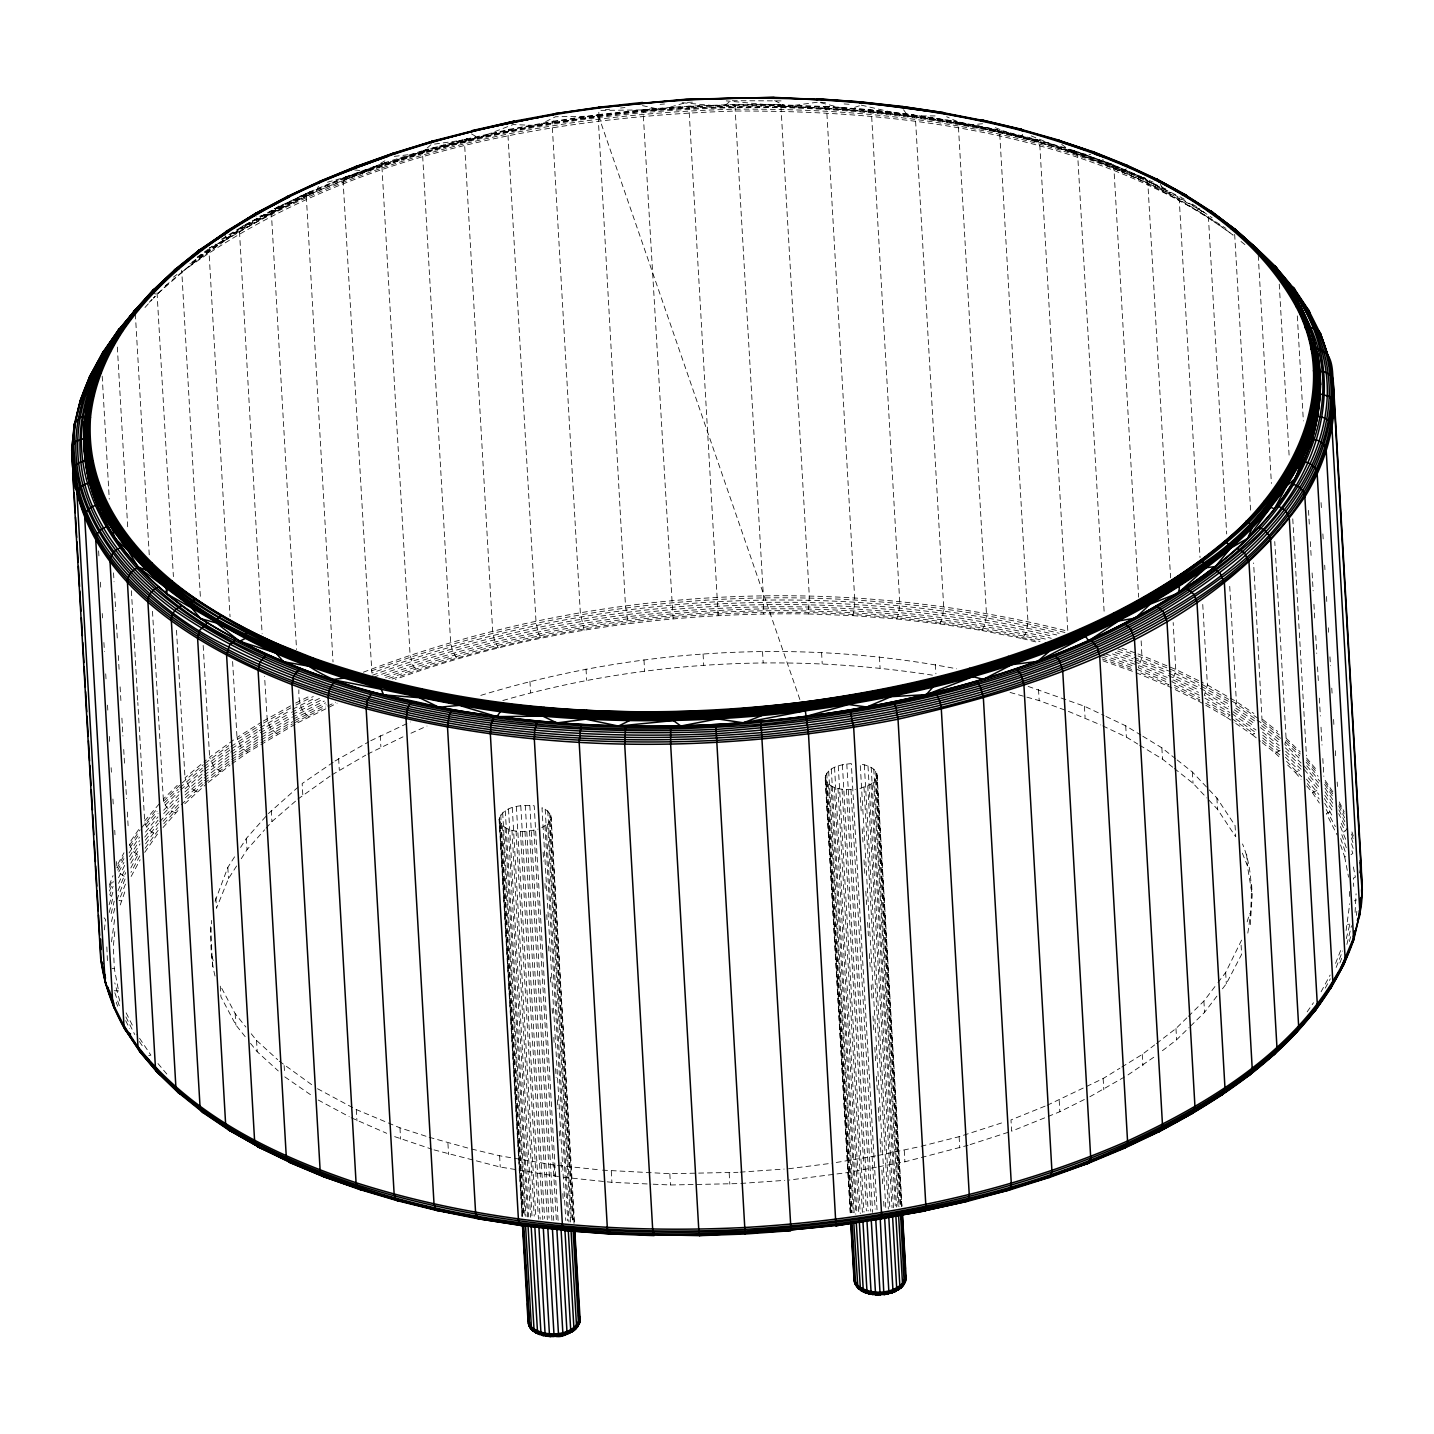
<?xml version="1.0" encoding="UTF-8"?>
<svg xmlns="http://www.w3.org/2000/svg" width="1434" height="1434" viewBox="0 0 1434 1434"><rect width="100%" height="100%" fill="white"/><g stroke="black" fill="none" stroke-linecap="round" stroke-linejoin="round"><path stroke-width="0.75" stroke-dasharray="5 3.75" d="M718.183 615.544L688.858 106.17L734.495 104.539L779.971 104.574L781.01 107.604L809.314 596.15L808.346 613.949C668.405 612.031 527.103 631.247 395.318 679.393M779.971 104.574L779.074 106.313C936.635 111.727 1104.055 137.969 1233.097 235.104C1070.176 116.279 856.6 98.623 661.253 109.719C514.77 121.603 367.911 156.933 239.406 230.014L262.135 633.774M1202.75 604.467L1207.392 684.95L1204.381 695.257L1229.314 709.615M200.33 596.293L181.706 270.255M1280.598 738.295L1262.207 723.525L1253.621 562.953M673.102 618.807L643.077 111.26L643.292 109.486L688.858 106.17L689.001 107.926L734.979 106.277L763.372 596.114L763.354 613.931M1299.025 758.012L1284.882 744.371L1286.083 738.259L1274.754 541.55M1247.813 933.14C1252.42 904.065 1254.123 871.908 1242.525 843.945M1250.305 924.625L1252.205 894.852L1251.541 883.559M104.413 929.895L105.489 919.427L104.09 917.814M111.493 941.887L114.917 917.097M114.81 931.706L113.34 946.117L114.326 968.631L118.197 988.904M1346.096 930.523L1349.717 903.761M1355.076 912.436L1356.08 893.758M1356.439 915.448L1356.869 911.289M799.867 699.559L598.05 114.433L625.493 606.116L628.307 623.7M734.979 106.277L734.495 104.539L734.083 106.295C836.506 104.754 939.485 114.72 1038.592 141.231L1039.865 146.107L1067.828 631.175C836.452 572.614 585.914 586.793 363.035 672.331M350.039 177.583C345.809 174.106 342.224 179.859 343.264 183.839L371.908 673.066C589.966 592.134 833.333 577.741 1059.242 633.308M1254.517 720.854L1235.301 707.84L1236.377 701.62L1229.673 585.377M215.028 976.052C210.547 958.145 210.063 938.714 211.658 920.431M215.064 901.269L227.827 867.391L234.8 856.492M521.994 1216.552L499.086 819.406C503.28 805.639 522.101 804.707 534.201 805.783L558.113 1220.764M574.012 1223.435L551.158 817.326L547.752 810.963L541.998 807.736L565.785 1220.477M850.183 1212.752L825.106 777.694C827.615 766.616 841.74 764.447 851.312 763.623L877.034 1209.848M901.448 1206.245L876.748 777.891C878.899 768.767 867.194 765.003 860.203 764.053L885.8 1208.037M554.815 122.571L552.968 121.227L552.359 127.662L580.322 612.748L584.086 630.207M109.109 904.8L112.82 892.271M109.235 912.49L112.838 897.881L109.809 894.762L113.089 886.427M111.135 913.637L114.236 901.161M114.774 908.278L111.171 922.779L113.394 923.299M120.241 904.944L125.278 890.604M1346.275 938.643L1349.86 924.177L1352.011 923.675M1346.884 944.397L1351.509 925.737M1349.376 941.564L1351.437 933.247M1217.986 982.577L1225.658 972.485L1242.22 938.858M1247.168 921.847L1249.641 913.35M808.346 613.949L852.925 615.652L854.897 602.119L826.862 112.802L825.446 106.474L823.654 107.998M109.271 885.226L113.035 875.654M109.576 887.198L112.587 879.544M109.504 891.034L113.268 881.462M118.538 877.716L125.296 864.11M118.556 883.362L125.905 867.534M118 890.801L125.726 872.571M116.817 899.978L125.744 877.303L120.187 873.557L117.785 869.99L123.933 858.625M125.475 884.133L119.022 900.57L121.263 900.839M1335.574 963.361L1341.202 949.039M1336.147 967.448L1342.618 951.011M1339.876 962.967L1342.314 956.783M236.61 865.957L228.472 878.666L216.462 908.278L215.817 897.003M1022.496 134.33L1021.098 137.664L994.802 127.465M318.42 186.33L316.143 191.654L269.269 214.455L226.841 239.317L209.472 247.849M210.081 247.275L209.041 252.438L230.049 616.799M468.954 140.227L467.305 138.919L424.984 149.996L422.618 155.105L450.617 642.056L452.391 650.606L457.052 658.923M852.925 615.652L896.859 618.968L898.939 612.21L899.692 601.276L871.549 114.344L869.416 109.647L825.016 106.277M1222.467 988.815L1226.321 983.76L1241.629 954.399L1240.984 943.106M1199.147 695.149L1171.865 681.759L1175.862 671.524L1173.173 622.535M541.729 827.669L547.591 823.976L550.728 819.603M859.88 788.521L870.976 784.219L876.748 777.891M123.27 856.672L117.104 868.054L116.799 866.064L123.987 852.8M118.825 871.836L123.951 862.39M129.06 852.943L139.457 837.151M129.383 856.582L139.582 840.647M129.974 860.006L139.994 843.945M130.817 863.196L139.439 848.713M130.817 867.964L137.897 854.879L140.012 855.614L130.942 872.392M131.121 876.461L140.173 859.755M1321.09 991.772L1330.143 975.066M1325.249 988.134L1330.304 978.813M896.859 618.968L939.915 623.933L942.586 617.229L943.662 606.331L915.501 119.398L912.92 114.648L869.416 109.647L867.588 111.332M511.382 130.637L508.945 129.401L508.012 135.907L535.975 620.976L537.911 631.767L540.654 638.273M240.589 847.422L246.397 838.352L266.885 815.247M241.253 858.697L247.042 849.627L264.609 829.82M138.686 829.569L129.132 843.335L132.448 850.918L137.897 854.879M129.418 845.307L140.173 829.82M141.374 828.099L157.865 807.808M130.1 847.279L139.636 833.53M145.533 832.078L157.901 816.932M144.726 837.115L158.027 820.248M145.354 840.181L158.367 823.349M145.569 843.837L157.471 827.812M145.103 848.283L158.116 830.322M144.726 852.388L157.399 834.122C150.964 833.046 145.21 827.597 144.655 820.965L137.825 702.481M1307.145 1011.866L1313.472 1002.742M240.876 227.325L240.016 228.526C323.815 180.523 416.398 149.477 510.683 129.759M939.915 623.933L981.86 630.494L985.104 623.88L986.52 615.078L958.504 127.949L957.482 123.145L955.313 121.281L912.185 114.81L910.644 116.297M1188.392 1016.33L1203.897 1001.075L1216.695 984.262M1190.579 1026.081L1204.542 1012.368L1217.358 995.537M467.305 138.919L465.028 140.837L464.688 145.694L492.669 630.763L494.228 639.367L498.225 647.863M144.655 820.965L160.447 802.448M145.605 824.926L157.077 811.483M146.609 826.844L158.063 813.419M163.619 810.228L178.82 794.777M163.727 813.562L178.766 797.985M159.783 821.682L178.945 800.997M163.135 821.18L179.268 803.721M163.763 823.708L179.734 806.141M163.028 827.526L178.712 809.726M981.86 630.494L1022.478 638.614L1026.26 632.107L1027.945 621.334L999.767 134.384L997.293 129.759L955.313 121.281M268.355 813.598L298.917 786.37M266.079 828.171L271.94 821.574L296.318 800.477M144.977 307.503L152.04 299.706M1346.293 847.709L1341.453 833.656L1346.669 829.497L1338.693 813.652M388.076 163.763C384.097 160.034 381.103 166.165 382.107 169.714L410.07 654.8L412.938 665.34L417.33 671.399M1156.449 1043.522L1175.97 1028.519L1186.832 1017.853M1162.418 1050.71L1176.615 1039.793L1189.037 1027.604M149.226 302.287L152.04 299.527M167.653 284.219L153.456 298.147L157.005 294.221L152.058 293.199M175.683 812.702C169.302 811.303 163.87 805.657 163.315 799.079L177.26 785.402M163.619 801.068L180.648 784.362M182.208 782.839L203.341 764.716M164.247 803.076L178.174 789.417M179.716 787.893L202.302 768.14M165.215 805.03L179.125 791.389M180.666 789.865L203.198 770.148M184.986 788.718L202.75 773.428M184.914 791.962L202.553 776.547M185.076 794.974L202.57 779.469M185.38 797.716L202.732 782.122M181.24 804.653L203.019 784.47M184.789 803.757L206.568 783.806M952.588 122.858L954.435 121.424L997.293 129.759M158.367 293.02L189.288 266.007L226.841 239.317L243.798 225.407M279.021 205.94L269.269 214.455L256.148 216.695M346.419 176.579L308.776 192.281L275.131 208.719M297.931 799.061L330.161 776.063M173.496 277.103L176.991 274.486M165.251 285.868L191.744 264.089L218.56 244.766L215.118 244.21M196.924 791.855L189.539 787.427L185.004 777.802L206.335 759.984M204.972 763.354L228.723 745.68M203.933 766.76L229.297 747.741M204.847 768.767L230.157 749.785M204.381 772.066L228.902 753.459M204.184 775.185L230.265 755.27M204.184 778.106L230.014 758.192M204.363 780.759L229.906 760.862M204.632 783.125L229.906 763.229M208.163 782.462L229.96 765.272M993.206 130.978L996.343 129.49L1036.872 139.528L1038.592 141.231M1262.171 742.597L1275.292 753.137L1280.938 749.821M1121.764 1067.057L1142.235 1054.438L1154.675 1044.902M1128.002 1074.908L1155.32 1056.177M1351.043 854.682L1352.818 853.355L1351.42 849.304M1287.642 765.039L1295.35 772.478L1301.194 769.377L1285.599 754.338M197.121 257.188L202.517 253.298M204.327 251.99L211.515 246.809M197.462 257.421L239.406 230.014M191.69 262.404L216.803 244.3M191.959 262.852C229.87 235.086 271.187 212.178 313.885 192.676L308.776 192.281M181.652 272.155C340.414 156.019 542.303 117.032 735.391 111.045C904.029 110.4 1082.401 133.398 1225.927 228.418M221.015 771.725L213.953 767.029L209.615 757.242L233.581 739.98M230.999 746.505L258.461 728.669M231.86 748.548L257.403 731.914M230.713 752.151L258.478 733.921M232.075 753.961L259.769 735.785M231.824 756.901L259.375 738.618M231.716 759.572L259.124 741.217M231.699 761.938L246.056 751.595L292.482 723.883M231.752 763.999L247.831 752.402L295.96 723.758M1205.797 705.277L1226.608 717.251L1230.121 715.082L1207.267 701.925M1032.265 140.622L1036.872 139.528M333.172 762.279L302.162 783.556L302.807 794.848M334.982 761.024L368.879 741.772M331.989 774.808L365.742 755.144M1136.122 672.725L1167.366 685.775L1168.943 684.735L1139.546 672.456M1235.785 723.471L1252.33 734.692L1256.041 732.649L1231.985 716.337M221.481 239.245L243.278 225.873L241.97 226.429M222.521 239.568L244.73 225.676L276.798 208.145L279.791 208.97M218.649 243.153L246.325 225.837L278.268 208.378L312.469 192.031M247.831 752.402L241.145 747.437L237.004 737.506L261.4 722.234M263.264 721.069L293.791 704.094M237.273 739.514L261.651 724.26M263.533 723.077L294.042 706.102M260.325 727.504L290.726 710.296M259.267 730.748L289.596 713.433M260.343 732.738L290.6 715.458M261.633 734.62L289.919 718.416M261.221 737.452L291.281 720.137M260.97 740.052L292.787 721.643M1047.143 1105.309L1103.14 1078.529L1119.9 1068.205M1089.822 1096.777L1126.138 1076.038M1069.567 151.735L1074.675 150.803L1111.619 164.229L1073.51 150.462M1167.366 685.775L1198.232 700.921L1199.917 699.935L1174.751 687.585M299.814 196.261L316.143 191.654L366.996 171.166L386.355 159.981M370.761 740.715L410.321 721.965M367.642 754.087L402.954 736.861M245.16 224.833L276.798 208.145M244.676 225.246L273.213 209.651L271.546 215.871L296.551 649.53M239.084 231.734C389.456 146.68 564.082 113.627 735.266 109.181C895.945 108.124 1063.472 130.046 1204.273 212.429M295.691 703.036L311.124 695.4M295.942 705.062L313.293 696.512M292.644 709.238L315.731 697.695M291.514 712.393L320.32 697.964M292.5 714.419L323.188 699.111M291.819 717.376L324.299 701.065M293.181 719.115L325.572 702.839M294.669 720.603L326.181 704.775M294.364 722.861L325.626 707.016M297.842 722.736L337.133 703.18M1104.897 164.265L1110.49 163.494M1045.135 1106.116L1010.988 1119.918L1011.633 1131.193L1059.851 1111.726L1087.814 1097.781M309.869 191.833L274.235 208.79L275.436 208.288M278.805 207.177L311.124 191.744M327.633 706.048L335.681 702.212M1354.341 900.857L1356.349 899.96M410.966 733.24L427.027 726.034M1138.094 178.139L1139.689 177.44L1170.664 192.64L1168.961 193.285M327.49 182.226L366.996 171.166L421.273 153.205L478.436 137.933L513.014 124.597L537.893 125.511L599.036 116.064L598.713 110.436M1126.461 168.907L1121.245 170.807L1102.603 159.568M345.415 176.991L384.85 162.616M385.836 162.616L347.53 176.543L307.844 193.088L306.356 197.354L333.029 661.97M344.59 177.762L425.844 150.05L427.78 151.287M343.927 178.874C439.951 141.894 541.532 120.761 643.83 111.171L643.292 109.486M343.497 180.272C482.577 127.088 632.502 105.471 781.01 107.604C917.276 111.207 1056.338 133.326 1178.605 196.297M371.46 670.951C591.74 589.213 837.832 575.231 1065.731 632.699M372.553 675.217C589.607 594.644 831.792 580.143 1056.75 635.011M373.396 677.332C588.639 597.386 828.673 582.688 1052 636.176M384.527 675.665C596.58 599.197 832.007 585.753 1051.265 638.291M385.621 677.511C596.365 601.509 830.286 587.994 1048.29 639.743M388.829 678.425C596.365 603.965 826.253 590.485 1041.084 639.976M392.074 679.053C598.354 605.542 826.629 592.314 1040.026 641.482M859.396 105.793L847.852 109.629L818.294 102.101L786.298 106.474L726.267 100.882M921.148 1146.268L959.113 1136.678L1004.75 1121.926M878.558 1166.756L904.908 1161.809L968.058 1145.282M970.137 1144.601L1009.554 1131.856M1197.336 209.615L1199.147 209.023L1172.564 193.733M383.971 162.974L424.984 149.996M1306.715 785.922L1312.397 792.644L1318.42 789.758L1306.948 776.17M600.954 110.4L661.253 109.719L686.528 102.388L693.16 102.137M480.784 695.382C634.043 648.509 799.168 638.453 956.657 668.8M502.814 700.527C642.952 660.321 792.16 652.846 936.008 675.719M499.086 819.406C504.051 834.319 525.651 832.473 538.001 829.121M424.213 150.337L466.588 138.829M423.586 151.036L508.532 130.064L554.295 121.675M877.913 1155.481L919.033 1146.788M465.942 139.116L510.038 129.257M912.185 114.81L956.137 121.514M394.26 156.378L421.273 153.205L431.132 144.583L478.436 137.933L537.893 125.511L555.496 116.763L599.036 116.064M1340.557 844.931L1344.68 856.905L1346.902 856.474M875.708 1155.894L831.953 1163.207M876.371 1167.168L847.817 1172.546L789.184 1180.057M508.945 129.401L553.793 121.137M552.968 121.227L598.337 114.595M552.664 121.854L598.677 115.15M148.742 1055.478L150.875 1055.173L136.911 1034.308M788.539 1168.764L829.784 1163.494M605.291 109.719L609.665 109.235M620.599 108.034L624.973 107.55M597.799 114.648L643.436 109.665M597.602 115.258L643.615 110.239M982.595 123.736L965.853 125.296L946.655 116.763M825.106 777.694C828.207 790.098 845.146 790.134 855.489 789.292M1347.619 924.356L1349.86 924.177M660.106 104.324L664.498 104.001M682.136 102.71L723.883 106.51L730.677 100.703L783.394 100.9M643.185 109.683L688.894 106.385M643.113 110.293L688.929 106.976M643.077 111.26L689.001 107.926M602.513 1170.144L669.821 1173.693L737.972 1172.313M740.159 1172.152L784.147 1169.069M653.133 1184.197L670.467 1184.986L738.618 1183.588M740.822 1183.444L784.792 1180.361M688.858 106.367L734.656 104.736M688.876 106.958L734.817 105.327M118.592 990.93L114.146 990.733M861.332 105.148L907.901 115.921L938.23 115.903M734.351 104.736L780.257 104.772M734.208 105.327L780.544 105.345M112.049 968.631L114.326 968.631M779.666 104.772L825.446 106.474M779.361 105.363L825.841 107.066M563.705 1177.26L611.924 1182.351L650.964 1184.108M820.445 102.244L826.898 102.71M844.106 103.929L850.559 104.377M824.568 106.474L869.99 109.844M824.102 107.048C882.609 110.346 940.865 117.875 998.118 130.404M1031.189 135.889L1073.062 152.882L1090.718 154.639M354.79 169.983L366.996 171.166M471.607 1149.028L499.606 1155.768L554.277 1165.071L600.308 1169.911M433.982 1149.871L500.251 1167.043L561.519 1177.045M868.825 109.826L913.619 114.881M868.215 110.4C963.54 119.829 1058.489 140.604 1146.358 179.429L1147.917 184.412L1170.592 577.83M189.897 263.695L191.744 264.089M642.468 105.632L661.253 109.719M429.16 1137.252L469.456 1148.509M995.339 129.598L1037.822 140.209M1022.478 638.614L1037.66 642.36M1028.124 686.402L1084.427 706.227L1104.09 715.548M1010.074 692.443L1039.184 700.599L1066.304 710.583M1035.814 139.223L1074.675 150.803M1034.667 139.313L1075.715 151.502L1077.705 155.571L1104.234 613.465M1142.952 177.458L1165.107 191.26L1171.255 193.178M246.325 225.837L247.974 226.357M317.506 1088.711L356.295 1109.557L399.961 1127.841L427.063 1136.588M394.655 1136.624L431.903 1149.208M1072.238 150.516L1107.837 163.135L1166.003 189.073M1070.911 150.946L1106.385 163.512L1139.689 177.44M1121.944 648.204L1135.979 653.187M1137.987 653.904L1175.88 669.481L1203.449 683.014M1117.928 648.831L1135.961 655.23M1137.969 655.93L1175.862 671.524L1199.487 683.104M1117.678 650.982L1175.557 673.639L1199.165 685.219M1115.186 652.452L1133.183 658.833M1135.19 659.55L1167.025 672.474M1112.497 653.904L1132.448 660.984M1134.437 661.683L1166.218 674.589M1105.757 653.904L1139.456 665.86L1167.168 677.44M1102.603 655.087L1132.018 665.501M1101.437 656.79L1132.842 667.921M1102.244 658.977L1133.541 670.072M1102.979 660.841L1134.169 671.901M1068.384 711.354L1100.81 724.959M1109.217 163.118L1153.187 182.172M1113.609 165.053L1141.374 176.669M1169.015 673.299L1198.555 687.352M1168.208 675.414L1199.631 690.399M1165.932 679.286L1138.309 667.742L1141.984 657.364L1141.088 639.672M1137.019 669.409L1166.523 681.742M351.133 1117.713L386.714 1133.308M1106.044 716.48L1125.708 725.819L1140.926 735.086M1102.764 725.891L1126.371 737.094L1137.771 744.049M1201.459 684.072L1236.323 703.646L1259.088 719.061M1201.118 686.187L1228.239 701.298M1200.509 688.32L1227.594 703.413M1173.102 679.913L1198.519 692.389M1174.338 685.291L1199.595 697.677M774.665 100.613L786.298 106.474M277.246 733.993L270.936 728.777L267.28 720.728L264.573 676.239M318.169 1100.003L349.179 1116.674M1179.967 196.745L1185.685 200.025M1192.12 204.058L1199.828 208.504M1207.392 684.95L1236.377 701.62L1253.89 713.487M1205.51 693.285L1228.58 706.568M1204.954 698.161L1229.816 712.465M1205.618 703.216L1228.4 716.319M1198.232 700.921L1203.897 704.184M471.481 133.882L478.436 137.933M309.063 716.606C299.652 711.461 298.559 699.29 298.881 689.772M1142.826 736.251L1161.863 747.849L1175.414 758.586M1139.671 745.214L1162.508 759.124L1172.671 767.172M1144.135 177.547L1145.354 178.336M1202.839 211.533L1212.071 217.771M1235.965 705.743L1255.216 718.775M1256.955 719.958L1262.207 723.525M1234.351 709.884L1255.27 724.062M1233.15 711.82L1254.015 725.945M1231.716 713.558L1256.005 730.014M1232.093 718.828L1254.23 733.832M1226.608 717.251L1233.957 722.234M279.254 1061.142L312.236 1085.072M284.774 1076.862L312.899 1096.347M1061.716 144.404L1073.062 152.882M1177.117 759.93L1192.371 772.012L1207.697 788.27M1174.374 768.516L1193.034 783.305L1206.819 797.931M1241.002 241.468L1246.021 245.501M1262.655 719.42L1277.712 731.537M1262.601 721.445L1279.325 734.889M1261.508 725.604L1279.863 740.356M1260.504 727.612L1280.49 743.672M1262.547 732.165L1279.182 745.519M1262.709 735.176L1279.271 748.494M1262.655 737.954L1279.164 751.219M1262.458 740.428L1280.365 755.324M1252.33 734.692L1260.54 741.27M251.219 1033.753L256.561 1040.439L277.64 1059.672M250.538 1043.343L257.206 1051.731L278.286 1070.947M1198.197 208.288L1204.237 214.007M1286.083 738.259L1300.262 751.936M1286.029 740.267L1300.208 753.943M1285.617 742.328L1299.778 755.987M1285.402 747.867L1301.068 762.996M1285.635 751.201L1301.265 766.294M1285.384 757.224L1299.365 770.721M1286.567 761.293L1301.678 776.816M1275.292 753.137L1279.917 757.6M1209.238 789.901L1216.892 798.021L1235.068 825.536L1235.714 836.811L1217.538 809.314L1208.342 799.545M1306.571 758.012L1317.272 770.685M1306.499 760.02L1317.219 772.693M1306.069 762.063L1318.115 776.296M1306.75 765.792L1319.764 781.189M1304.205 766.007L1318.653 783.089M1304.259 769.502L1318.671 786.531M1306.517 779.182L1318.886 794.526M1307.378 783.573L1319.172 798.971M1295.35 772.478L1301.032 779.2M157.973 1063.562L167.921 1075.339M245.178 1036.657L235.839 1024.934L220.926 996.809L220.262 985.534L235.176 1013.641L245.877 1027.049M903.545 109.755L907.901 115.921M1160.285 184.412L1165.107 191.26M1325.159 780.383L1333.477 792.805M1325.088 782.39L1333.405 794.812M1324.64 784.398L1334.14 798.595M1325.034 788.162L1333.315 800.548M1325.07 791.801L1333.351 804.169M1324.819 795.278L1333.064 807.611M1324.299 798.541L1332.527 810.837L1326.342 813.508L1337.133 834.964M1324.747 803.291L1333.548 817.936M1326.181 809.457L1335.395 826.647M1312.397 792.644L1319.37 803.076M139.403 1041.514L144.063 1048.487M1112.569 165.304L1114.021 170.234L1138.632 597.189M1339.213 801.893L1344.232 811.859M1339.141 803.9L1344.142 813.849M1338.693 805.89L1344.68 817.828M1338.872 809.834L1344.841 821.754M1341.202 823.224L1345.164 831.128M1340.449 826.611L1346.185 840.575M126.138 1012.852L133.971 1028.447M125.887 1016.921L134.742 1034.541M125.69 1020.667L129.634 1028.519M224.708 234.853L226.841 239.317M1242.346 853.176L1247.311 865.455L1252.205 894.852M1351.939 831.935L1353.338 836.004M1351.473 833.925L1353.571 840.019M1351.33 837.85L1353.427 843.945M1351.545 843.676L1353.624 849.753M1340.7 838.478L1346.221 854.485M119.793 1001.004L114.792 982.864M114.828 992.74L120.366 1008.801M116.208 1002.205L117.606 1006.238M212.017 956.46L213.2 960.619M1353.391 866.961L1355.363 877.196L1353.355 878.182L1353.714 886.427M1344.68 856.905L1348.569 877.16M1179.16 197.982L1200.043 557.521M1321.072 502.599L1321.467 509.321M1322.883 533.896L1323.277 540.6M1324.693 565.193L1324.944 569.674M1326.486 596.49L1326.88 603.194M1328.296 627.787L1328.547 632.251M1329.963 656.844L1330.483 665.788M1331.774 688.141L1332.168 694.845M1333.584 719.438L1333.961 726.142M1335.377 750.735L1335.771 757.439M1337.187 782.032L1337.456 786.495M1297.304 315.892L1303.363 420.951M1308.507 510.361L1309.403 526.009M1310.317 541.658L1311.214 557.306M1312.11 572.955L1313.15 590.844M1313.92 604.252L1314.817 619.9M1315.731 635.549L1316.753 653.42M1317.523 666.846L1318.438 682.494M1319.334 698.125L1320.373 716.014M1321.019 727.199L1322.04 745.071M1322.811 758.496L1323.851 776.368M1279.236 284.129L1289.291 458.486M1292.769 518.839L1299.222 630.601M1299.347 632.842L1306.446 755.79M1258.245 255.413L1271.402 483.419M1234.674 234.351L1250.663 511.526M1246.666 854.162L1247.311 865.455M1208.396 216.552L1226.697 533.968M1216.892 798.021L1217.538 809.314M1225.658 972.485L1226.321 983.76M1192.371 772.012L1193.034 783.305M1203.897 1001.075L1204.542 1012.368M1161.863 747.849L1162.508 759.124M1175.97 1028.519L1176.615 1039.793M1125.708 725.819L1126.371 737.094M1142.235 1054.438L1142.898 1065.731M1084.427 706.227L1085.072 717.502M1103.14 1078.529L1103.804 1089.804M1038.521 689.324L1039.184 700.599M1059.206 1100.434L1059.851 1111.726M935.362 664.426L935.9 673.837M959.113 1136.678L959.758 1147.953M879.436 656.772L880.082 668.047M904.262 1150.516L904.908 1161.809M877.178 775.615L902.004 1206.209M876.801 773.356L901.771 1206.191M875.672 771.223L900.749 1206.281M875.547 780.114L900.122 1206.263M873.772 769.233L898.993 1206.532M873.593 782.247L898.043 1206.155M871.191 767.477L896.537 1206.998M870.976 784.219L895.282 1205.886M868 766.007L893.472 1207.769M867.749 785.957L892.056 1207.625M864.308 764.86L889.905 1208.844M864.003 787.409L888.327 1209.077M860.4 797.447L861.171 810.837M862.192 828.691L862.963 842.063M864.003 859.916L864.774 873.306M865.795 891.159L866.566 904.549M867.606 922.385L868.377 935.775M869.398 953.628L870.169 967.018M871.209 984.853L871.98 998.243M873.001 1016.097L873.898 1031.709M874.812 1047.322L875.582 1060.712M876.479 1076.342L877.249 1089.715M878.271 1107.568L879.185 1123.18M880.082 1138.811L880.852 1152.201M881.874 1170.036L882.788 1185.667M883.685 1201.28L884.061 1207.966M850.971 789.668L875.152 1209.113M846.795 763.999L872.643 1212.465M846.454 789.65L870.761 1211.318M842.403 764.77L868.126 1210.995M842.063 789.238L866.387 1210.905M838.263 765.899L864.003 1212.106M837.976 788.449L862.408 1212.357M834.534 767.351L860.257 1213.558M834.265 787.284L858.841 1213.433M831.308 769.072L856.905 1213.056M831.075 785.814L855.775 1214.186M828.673 771.044L854.144 1212.788M821.574 652.452L822.22 663.727M828.511 784.057L853.212 1212.429M826.737 773.177L852.083 1212.698M826.611 782.086L851.438 1212.68M825.536 775.418L850.738 1212.698M825.464 779.935L850.434 1212.77M762.529 651.52L763.175 662.795M703.072 653.994L703.718 665.268M729.171 1172.922L729.816 1184.215M643.974 659.837L644.637 671.112M669.821 1173.693L670.467 1184.986M586.022 668.961L586.667 680.254M611.278 1171.058L611.924 1182.351M550.799 815.086L574.568 1223.381M549.652 812.935L573.313 1223.471M549.527 821.843L572.686 1223.435M547.752 810.963L571.431 1221.481M547.591 823.976L570.607 1223.345M545.189 809.206L568.975 1221.965M544.956 825.948L567.721 1220.854M543.145 852.226L543.665 861.135M544.938 883.452L545.332 890.138M546.748 914.695L547.125 921.381M548.541 945.92L548.935 952.624M550.351 977.163L550.728 983.849M552.144 1008.389L552.538 1015.093M553.811 1037.391L554.205 1044.095M555.621 1068.635L556.141 1077.561M557.414 1099.86L557.934 1108.787M559.224 1131.103L559.744 1140.03M561.017 1162.347L561.536 1171.255M562.827 1193.572L563.203 1200.276M529.953 681.275L530.598 692.568M554.277 1165.071L554.94 1176.346M533.86 830.25L556.374 1220.692M529.809 805.37L553.739 1220.352M529.469 831.003L551.982 1221.445M525.292 805.352L549.097 1218.111M524.952 831.397L547.34 1219.599M520.775 805.729L544.579 1218.488M520.434 831.379L542.823 1219.581M516.383 806.5L540.188 1219.241M516.061 830.967L538.449 1219.169M512.261 807.611L535.922 1218.147M511.956 830.161L534.219 1216.14M508.514 809.063L532.068 1217.358M508.263 829.013L530.634 1217.215M505.288 810.802L528.698 1216.857M505.073 827.543L527.587 1217.986M502.671 812.755L525.955 1216.588M502.492 825.787L525.005 1216.229M500.717 814.888L523.876 1216.498M500.591 823.797L523.249 1216.48M499.516 817.129L522.55 1216.498M499.462 821.664L522.227 1216.552M499.606 1155.768L500.251 1167.043M447.928 1143.31L448.591 1154.585M380.225 735.481L380.87 746.773M399.961 1127.841L400.606 1139.116M338.639 758.514L339.284 769.807M356.295 1109.557L356.941 1120.832M271.277 810.3L271.94 821.574M284.129 1065.57L284.559 1073.098M246.397 838.352L247.042 849.627M256.561 1040.439L257.206 1051.731M232.613 661.504L237.004 737.506M227.827 867.391L228.472 878.666M235.176 1013.641L235.839 1024.934M203.18 645.461L209.615 757.242M210.529 926.83L212.662 967.735M157.041 292.715L173.406 576.611M176.507 630.261L185.004 777.802M135.352 313.992L149.279 555.424M152.488 611.296L163.315 799.079M117.337 347.064L127.895 530.365M131.39 590.718L137.7 700.24M102.19 376.138L109.271 499.086M113.537 572.847L114.039 581.792M114.684 592.977L115.724 610.848M116.495 624.256L117.391 639.905M118.305 655.553L119.201 671.202M120.097 686.85L121.012 702.499M121.908 718.147L122.93 736.036M123.718 749.444L124.615 765.093M125.511 780.741L126.55 798.63M127.321 812.038L128.218 827.687M98.623 550.889L99.018 557.593M100.434 582.186L100.81 588.89M102.244 613.483L102.495 617.946M103.911 642.54L104.431 651.484M105.722 673.837L106.098 680.541M107.514 705.134L107.909 711.838M109.325 736.413L109.719 743.135M111.135 767.71L111.386 772.191M112.927 799.007L113.322 805.711M114.738 830.304L114.989 834.785M116.548 861.601L116.799 866.064M1349.484 891.464L1349.753 897.612M106.833 946.906L107.46 961.389"/><path stroke-width="1.5" d="M1317.685 362.479L1317.093 358.07C1341.65 511.92 1174.84 606.134 1054.689 654.962C935.595 700.796 808.077 722.055 680.845 726.034C599.806 727.737 518.606 722.091 438.876 707.249C395.246 695.58 347.225 691.977 308.937 666.201L309.69 661.934L312.755 657.865C469.474 713.576 639.833 721.84 803.954 702.033C943.572 682.942 1084.982 643.92 1200.563 560.443C1278.823 505.951 1346.777 401.914 1296.139 306.786C1240.643 205.779 1125.063 159.21 1019.502 129.938L1021.241 129.239L1022.89 130.906C884.832 95.092 739.872 90.611 598.695 108.034L599.484 107.944C491.88 122.033 385.37 149.745 287.642 197.551M1310.73 349.179L1314.96 350.111L1317.38 353.248C1334.893 440.22 1272.585 519.449 1206.209 567.739C1089.374 652.094 946.476 691.529 805.352 710.834C718.326 721.75 630.153 723.74 542.751 716.122C471.194 711.282 401.986 692.12 331.666 679.662C218.882 642.109 73.636 561.68 84.337 423.066L88.227 399.01L94.967 376.927L105.22 354.162L118.09 332.527L123.252 330.394C164.318 270.829 225.909 229.189 289.56 196.852L286.316 197.175L321.521 180.809L322.883 181.293M803.954 702.033L805.352 710.834L743.475 722.826L717.538 718.882L680.845 726.034L673.406 720.567L618.43 726.07L585.789 719.169L556.876 722.915L542.751 716.122L496.827 716.624L459.346 705.367L438.876 707.249L419.391 697.713L383.631 694.881L380.87 688.607L343.999 678.085L308.937 666.201L283.502 661.737L275.884 653.008L276.045 650.911L280.042 644.816L312.755 657.865M308.937 666.201C257.887 649.279 213.092 619.578 166.523 593.712L166.236 588.048L138.058 567.057L128.253 550.692L113.268 530.598L101.294 509.877L88.245 478.992L84.068 447.946L84.373 422.08L86.416 418.692L90.521 417.294C93.73 386.051 106.062 356.492 123.252 330.394M84.624 421.13C76.522 534.344 182.96 611.619 276.045 650.911C414.874 709.023 568.187 724.062 717.43 716.749C877.877 706.406 1041.353 670.771 1178.963 584.373C1256.22 535.187 1335.197 451.531 1317.021 352.334M85.054 420.234C76.952 533.358 183.319 610.579 276.332 649.835C428.838 713.307 598.086 726.052 761.364 712.375C917.168 696.566 1076.378 657.256 1205.331 564.691C1277.712 513.426 1343.264 422.062 1310.694 329.892L1304.976 327.777M280.042 644.816C187.89 605.901 82.491 529.379 90.521 417.294M275.884 653.008L239.621 641.285L216.462 622.983L217.448 618.843L221.248 615.114M1313.383 370.85L1317.631 371.926L1320.051 375.152C1322.471 479.44 1232.953 555.711 1149.996 603.176C1018.015 676.292 867.014 708.504 717.484 717.86C568.169 725.174 414.802 710.117 275.902 651.986C194.397 616.118 107.209 558.74 86.596 466.05L88.621 462.519L92.708 460.816M85.323 426.274C75.07 510.845 139.923 581.971 207.392 622.93C319.639 690.596 451.8 716.14 581.075 724.546C753.424 733.24 929.34 709.131 1088.585 640.89C1194.379 592.063 1325.5 508.658 1320.212 376.12L1320.051 375.152M197.874 253.531L199.523 249.803L202.857 249.552M216.462 622.983L200.491 618.538L190.381 606.313L191.439 602.208L195.436 598.623M561.142 1230.731L566.932 1331.128C568.115 1336.972 555.567 1337.438 554.259 1335.771M871.28 1220.244L875.475 1292.572L876.264 1294.902L880.279 1294.042M152.058 293.199L153.205 289.865L157.525 288.79M190.381 606.313L166.918 588.657L146.178 570.069L128.253 550.692L130.171 545.834L133.971 543.576M128.253 550.692L115.365 538.861C112.21 533.86 112.067 525.005 119.147 523.679M118.09 332.527L117.427 335.251L124.041 326.378L119.094 329.067L102.495 352.8L89.374 377.196L79.784 403.994L82.796 396.322M88.836 380.996L101.222 356.313L110.794 342.547M113.268 530.598L98.713 509.411L92.368 488.653L93.658 484.835L98.462 482.2M104.807 355.005L104.539 356.905L106.69 353.302M578.601 1314.942L579.694 1318.079L578.565 1315.946M904.047 1282.014L905.84 1279.54L905.75 1275.364L904.406 1283.43L904.46 1279.182M1327.203 990.984L1330.358 988.851L1343.801 964.688L1345.164 959.185L1317.201 474.116C1316.681 467.394 1310.353 462.357 1303.882 461.873M85.054 460.995C78.727 461.318 72.363 466.534 72.704 473.22L100.667 958.306C103.911 983.24 112.372 1007.188 124.722 1029.056L141.267 1053.255L161.899 1075.41M83.871 445.149L85.95 440.686L90.055 439.145M94.088 395.39L88.657 398.114L87.098 408.744M92.368 488.653L86.596 466.05M96.974 375.027L94.698 378.827L95.988 375.278L100.774 373.521M571.234 1330.214L574.012 1330.16L578.977 1324.389L579.677 1321.61L574.407 1230.121M897.254 1288.485L900.014 1288.431L903.277 1285.545L905.661 1280.849L901.843 1212.949M1156.754 606.188L1163.064 611.404L1166.971 621.478L1194.952 1106.546L1193.124 1112.856L1158.564 1131.892C1240.016 1089.697 1322.22 1029.988 1353.66 940.023L1326.253 451.118C1325.751 444.397 1319.19 439.557 1312.737 439.36M1318.348 416.72C1324.747 416.631 1331.487 421.291 1331.971 427.995L1359.934 913.082L1353.66 940.023L1351.635 943.339M73.887 488.223L71.7 450.222L74.622 423.245L79.981 417.348L86.255 416.559L86.685 412.651M575.715 1328.296L579.408 1323.51L580.107 1319.334L574.729 1230.067M1357.317 920.323C1364.326 904.119 1361.619 884.276 1361.296 866.961L1333.333 381.892L1328.655 357.191L1320.266 332.993L1316.197 328.762L1307.862 327.328M84.068 447.946L85.395 429.071M1317.38 353.248L1317.523 354.216C1323.69 385.764 1319.19 417.133 1309.977 447.354L1308.364 439.575L1302.664 436.456M673.388 711.658L673.406 720.567M166.523 593.712L167.509 585.574L172.223 581.128M670.646 726.249L670.628 744.067L699.021 1233.903L699.505 1235.642L745.142 1234.011L790.708 1230.713L790.923 1228.92L760.898 721.374M71.7 450.222L74.156 425.145L80.34 400.158L90.199 375.493L103.642 351.33L108.715 348.587L115.096 339.392M75.482 421.471C56.571 537.445 163.942 623.306 259.016 664.39C416.487 732.917 592.708 746.522 762.296 732.577C924.105 716.158 1090.055 675.253 1222.61 576.88C1297.107 523.141 1360.328 424.106 1319.226 331.344M1358.733 916.613L1359.378 910.339M1360.239 901.95L1360.669 897.756M886.965 1293.199L892.056 1292.751L892.952 1290.331L888.704 1215.763M730.049 98.337L774.001 97.351L817.972 99.699M556.768 1227.379L562.809 1332.24C563.885 1336.542 555.818 1338.46 558.418 1333.011L552.377 1228.149M513.014 122.84L513.713 121.209L514.663 121.962M88.657 398.114L84.337 423.066L85.305 419.821M253.979 216.122L255.395 213.487L287.409 196.494M529.487 1321.987L529.415 1326.36L532.355 1330.358L541.012 1334.373C547.125 1336.291 539.865 1335.896 540.905 1332.168L534.846 1227.307M578.027 1323.743L576.54 1327.848M578.977 1324.389L580.071 1320.302M854.198 1280.652L854.467 1277.407L855.435 1284.631L857.908 1286.406M854.628 1278.393L854.969 1279.361C857.12 1299.921 893.274 1296.067 904.227 1283.986L900.624 1215.19M855.076 1282.462L854.969 1279.361M904.997 1282.659L905.41 1280.454M629.849 711.748L629.418 720.657L618.43 726.07M625.654 726.231L624.686 744.031L652.667 1229.099L654.334 1235.409M1080.555 628.701L1088.585 640.89L1118.574 620.994L1135.459 618.09L1150.122 604.198L1177.888 593.228C1180.594 588.316 1179.59 581.164 1174.034 578.924M173.639 272.048L174.715 269.735L199.523 249.803M569.262 1331.684C572.596 1332.849 576.665 1329.372 576.522 1325.984L571.001 1230.031M1260.522 1065.337L1274.736 1054.062L1276.959 1047.465L1248.996 562.379L1244.461 552.753L1237.076 548.326M431.204 142.808L431.903 141.249L433.66 141.733M138.955 309.35L135.172 310.013L133.326 313.006L139.098 306.625M1251.828 245.214L1253.531 245.823C1296.892 283.484 1331.003 337.223 1329.175 396.411C1326.88 458.378 1289.023 512.404 1244.461 552.753C1098.534 675.988 902.309 718.542 716.158 731.448C530.759 738.618 331.684 718.093 174.769 610.705C126.784 575.339 84.409 525.31 76.844 464.24C69.925 405.015 99.376 348.229 139.026 306.195L117.982 330.501L113.178 339.105M577.257 1327.257L578.476 1323.851L573.08 1230.139M101.222 356.313L103.642 351.33M1330.358 988.851L1332.849 981.931L1304.868 496.845C1304.348 490.177 1298.272 484.925 1291.819 484.136M1359.88 872.732L1361.296 866.961L1360.113 860.759M91.991 393.203L85.646 394.458L81.182 398.419L74.066 427.099L74.622 423.245M1353.176 937.065L1354.736 930.774M1352.818 941.762L1359.934 913.082M905.84 1279.54L905.714 1276.35M79.874 402.04L81.182 398.419M1359.378 916.935L1362.3 889.958L1334.337 404.89C1329.587 390.191 1340.575 349.609 1315.408 349.269M87.994 399.943L95.397 376.049M95.988 375.278C50.405 488.546 150.857 590.306 245.931 634.384C391.536 705.026 557.36 722.019 717.305 714.49C887.771 703.09 1063.544 664.444 1204.757 563.723C1283.645 508.783 1352.154 403.904 1301.104 308.005L1296.139 306.786M1264.483 500.627L1269.18 503.424L1270.793 507.295L1274.414 508.855L1286.656 486.018L1295.243 478.418C1298.379 472.521 1303.47 459.454 1292.93 458.163M849.914 709.973L853.678 727.432L881.677 1215.996L881.032 1218.954L835.95 1225.765L808.507 734.083L805.352 710.834M883.864 1294.221L880.189 1217.663M586.685 710.278L585.789 719.169M581.075 724.546L579.175 742.31L607.514 1230.856L608.984 1233.903L654.029 1235.606M884.169 1294.579L888.291 1293.773L888.847 1291.46L884.706 1219.133M319.298 182.763L321.521 180.809M523.751 1225.407L529.54 1325.805C536.047 1337.976 555.406 1335.843 566.86 1332.885L569.441 1333.154L570.678 1329.676L564.888 1229.279M285.653 198.484L254.427 214.526M513.713 121.209L471.643 131.444L513.103 122.177M1295.243 478.418L1309.385 442.425M84.301 392.486L88.083 382.914M97.046 374.794C43.092 485.767 138.381 594.518 234.083 640.245C381.91 715.441 552.162 733.24 715.871 725.927C890.604 714.383 1071.539 674.822 1214.867 569.19C1294.794 512.368 1358.661 401.61 1300.244 307.611M1354.216 936.187L1341.149 967.484M1343.801 964.688L1354.126 938.141M572.381 1331.577L573.905 1327.938L568.24 1229.763M892.862 1291.263L898.401 1289.865L899.907 1287.158L895.802 1214.813M1177.888 593.228L1206.209 567.739L1215.44 566.538L1230.462 548.254L1247.723 538.324L1252.025 528.071L1249.713 523.302L1245.913 521.187M258.353 213.469L255.395 213.487L224.887 233.043L257.546 213.2L288.808 196.548M88.8 398.957L91.364 393.059M543.199 1226.285L549.383 1333.369L550.047 1336.524L550.871 1335.753M544.113 707.267L542.751 716.122M94.734 377.859L105.811 353.409L110.508 351.832M94.698 378.827L103.642 358.894M816.735 99.699L817.398 98.838L860.203 101.868L902.201 106.457L943.178 112.569L944.468 114.164M900.014 1288.431L902.542 1284.255L898.562 1215.082M537.141 721.212L534.703 730.157L534.308 738.904L562.451 1225.837L564.584 1230.551L608.984 1233.903L610.346 1232.182M117.194 332.132L137.664 307.288M1332.311 985.696L1316.018 1009.679L1294.974 1033.986L1298.164 1029.899L1298.648 1026.188L1270.685 541.102C1270.13 534.524 1264.698 528.877 1258.317 527.479M556.715 114.218L555.783 113.555L599.304 107.496M904.227 1283.986L900.785 1288.073M89.374 377.196L90.199 375.493M395.103 153.653L392.45 154.173L433.176 141.339L473.578 131.157M579.641 1322.578C569.101 1337.295 542.948 1338.424 529.702 1326.755M900.785 1286.854L901.789 1284.972M901.717 1286.567L903.653 1284.093L902.56 1286.137M905.661 1280.849C895.103 1295.583 868.968 1296.694 855.704 1285.025L851.957 1221.607M642.773 103.194L686.348 99.215L774.145 97.458M99.107 362.049L101.151 358.249M108.715 348.587C79.031 394.977 70.051 455.313 92.547 506.543C119.488 567.792 175.02 610.526 232.451 641.554C394.708 723.507 582.58 738.546 761.364 724.242C931.132 706.496 1108.231 663.028 1240.966 549.957C1324.568 482.021 1359.253 359.396 1278.769 274.593M1345.164 959.185C1301.48 1046.784 1213.773 1101.258 1127.644 1140.944C1007.009 1193.948 875.851 1219.796 744.712 1227.486C613.985 1233.975 481.197 1222.575 356.062 1182.727C274.521 1155.32 192.264 1115.724 137.987 1046.659L110.024 561.572C109.791 554.868 115.258 548.989 121.603 547.537M1332.993 982.541L1338.083 973.13M1345.092 961.121C1301.427 1048.702 1213.72 1103.14 1127.644 1142.826C1007.044 1195.813 875.905 1221.66 744.82 1229.35C614.146 1235.839 481.394 1224.439 356.295 1184.609C267.387 1154.531 175.145 1109.755 124.059 1027.264L95.773 540.277C95.522 533.556 101.276 527.837 107.658 526.672M502.33 702.696L500.538 711.515L496.827 716.624M1081.218 1164.766L1047.071 1177.171L1088.585 1163.189L1090.736 1158.224L1062.755 671.273L1059.618 660.841L1054.689 654.962M494.085 716.247L490.948 725.12L490.338 733.849L518.499 1220.782L521.08 1225.532L565.785 1229.78M104.574 355.937L118.663 331.81M120.223 330.752C89.984 374.668 77.042 432.154 95.289 483.366C116.459 542.446 166.236 585.592 218.739 616.978C382.502 708.091 577.328 723.65 761.006 709.149C934.574 690.435 1118.395 645.659 1248.853 522.568C1288.341 482.613 1319.388 429.232 1316.681 371.424C1313.634 313.849 1277.443 264.035 1234.065 228.669L1231.214 228.848M859.324 102.728L860.938 102.764M1087.581 1163.601L1125.224 1147.899L1127.644 1142.826L1099.681 655.858L1097.351 647.505L1090.844 639.869M835.95 1225.765L924.554 1211.049L925.97 1207.769L898.025 719.205L896.089 708.414L893.346 701.907M894.888 1291.676L896.68 1287.947L892.575 1216.552M101.689 354.485L119.094 329.067M1314.673 1010.558L1328.906 990.052M560.945 1334.911L562.504 1335.179M461.569 696.619L459.346 705.367M452.14 709.687L448.896 716.301L447.516 727.146L475.676 1214.096L478.687 1218.9L521.815 1225.371M1222.485 1093.371L1218.882 1095.97L1223.005 1094.16L1224.959 1087.743L1196.996 602.674L1194.199 594.572L1186.169 587.779M1247.723 538.324L1270.793 507.295M117.678 333.369L134.473 310.586M135.172 310.013C100.219 351.814 77.669 407.615 88.621 462.519C100.649 521.402 144.135 567.882 192.048 601.258C333.28 693.59 507.833 716.283 673.263 715.064C858.141 709.041 1050.584 671.542 1204.058 562.827C1291.048 504.66 1358.625 383.523 1288.341 286.8L1284.272 286.298M117.463 334.283L135.997 309.601L154.675 288.933M1245.895 1076.504L1249.014 1075.518L1275.776 1052.735M699.505 1235.642L608.554 1233.706M968.058 1201.065L923.962 1210.923L967.412 1201.351L969.348 1196.368L941.331 709.418L939.772 700.814L935.775 692.317M1316.018 1009.679L1313.49 1012.261M901.09 107.281L902.846 106.869L859.916 101.957M422.044 689.055L419.391 697.713M127.859 320.391C94.59 359.486 72.722 410.966 78.637 462.985C86.165 523.858 128.415 573.743 176.274 609.002C332.706 716.068 531.189 736.538 716.05 729.386C901.645 716.534 1097.297 674.105 1242.794 551.23C1287.212 511.006 1324.962 457.141 1327.257 395.354C1328.691 346.239 1305.209 299.831 1272.101 264.77L1275.4 266.437L1278.303 271.026L1264.304 257.242M411.522 701.567L407.74 708.073L406.055 718.864L434.018 1203.933L435.882 1209.776L439.718 1210.081M805.693 716.48L848.587 704.506L866.835 707.034L891.07 696.673L926.292 694.63L932.602 687.388L929.841 678.838M950.993 1204.166L1009.016 1190.184L1011.382 1185.076L983.383 698.125L980.82 687.495L976.948 681.258M133.936 311.286L153.205 289.865M133.541 312.11L153.868 289.31M149.208 295.422L172.098 273.5M133.29 313.974L140.514 305.98M578.225 1325.715L574.012 1330.16M575.428 1329.264L577.812 1326.54M383.936 680.039L381.838 683.247L380.87 688.607M941.851 113.358L943.178 112.569M1048.164 1177.565L1050.764 1176.472L1051.893 1170.467L1023.93 685.38L1021.062 674.84L1016.67 668.782M372.464 691.923L367.373 700.401L366.172 709.005L394.135 1194.074L395.408 1198.949L398.186 1200.957L399.333 1200.867L358.285 1188.678L356.062 1182.727L328.099 697.659L329.479 689.109L335.18 680.809M145.39 299.724L157.722 287.625M136.589 308.668L139.69 305.639M142.773 302.61L152.04 293.522M154.406 291.102L160.572 285.079M135.836 310.282L140.478 305.729M1271.886 1055.836L1298.164 1029.899L1316.806 1008.048L1317.308 1004.302L1289.345 519.233C1288.79 512.583 1283.036 507.134 1276.601 506.059M1273.428 1055.101L1297.411 1031.512M152.667 290.546L175.36 269.216L178.856 268.821M152.291 291.335L176.113 268.857M176.974 268.66C127.465 311.303 84.803 371.478 87.85 439.611C90.88 497.078 127.017 546.802 170.305 582.114C325.07 698.322 529.469 718.577 717.125 711.443C905.015 697.641 1106.152 654.388 1247.903 521.958C1287.338 482.075 1318.33 428.784 1315.623 371.065C1312.576 313.58 1276.457 263.856 1233.15 228.544M177.888 268.66C128.468 311.214 85.879 371.281 88.926 439.288C91.955 496.666 128.02 546.3 171.255 581.541C325.733 697.551 529.773 717.771 717.09 710.655C904.639 696.87 1105.417 653.689 1246.917 521.492C1291.568 477.074 1324.711 413.548 1311.859 349.161C1299.885 290.546 1256.614 244.3 1208.934 211.103L1207.984 211.372M358.124 166.864L355.435 166.936L394.009 153.079M347.44 669.624L345.092 672.761L343.999 678.085L331.666 679.662M926.292 694.63L972.933 676.687L983.455 679.34L1011.902 664.641L1037.732 661.379L1049.294 651.287L1045.314 643.113M981.394 120.922L982.917 120.169L1021.743 129.383M1276.493 1051.158C1129.651 1175.145 932.225 1217.968 744.927 1230.946C558.382 1238.169 358.088 1217.502 200.204 1109.45L171.345 620.761C171.166 614.2 175.593 607.873 181.67 605.489M1247.544 1076.181L1257.277 1068.043M1193.124 1112.856L1157.202 1132.035L1121.531 1148.15M174.195 270.381L200.24 249.48M175.575 269.789L201.065 249.319M175.378 270.668L201.943 249.355L229.404 231.071M299.831 668.28L293.576 676.382L292.016 684.86L320.212 1171.811L323.51 1176.687L359.325 1189.378L398.186 1200.957M572.202 1330.376L567.559 1333.297M576.307 1327.812L566.86 1332.885M570.947 1331.989L573.134 1330.358M571.7 1331.881L575.948 1328.601M895.282 1289.955L899.154 1288.628M896.967 1290.277L901.95 1286.89M901.448 1287.553L897.72 1290.152M862.927 1221.266L866.925 1290.439L867.893 1293.378L870.528 1293.127M1233.276 1085.592L1242.292 1079.103M1220.442 1095.719L1250.251 1074.514M198.914 250.287L228.544 230.82M198.43 250.932L225.21 232.29M198.089 251.703L227.701 230.766M217.574 238.886L222.933 235.14M547.196 1335.914L542.321 1335.43M866.907 1219.832L871.012 1291.227L871.764 1294.113L873.216 1294.185M266.634 654.406L259.841 662.275L258.12 670.7L286.334 1157.65L289.865 1162.633L323.51 1176.687L361.762 1189.664M881.032 1218.954L879.705 1218.524M1189.27 1114.523L1223.919 1092.905L1251.237 1073.224L1252.294 1069.925L1224.385 582.939L1220.047 573.152L1212.985 568.456M1190.722 1114.308L1223.005 1094.16M1055.998 140.353L1058.489 139.869L1059.744 141.428M225.676 231.663L256.041 213.2M227.038 231.179L256.758 213.11M249.498 630.53L245.931 634.384L245.017 638.578L239.621 641.285M235.768 639.259L229.619 644.924L226.608 655.248L254.571 1140.317L255.395 1143.884L258.586 1147.272L292.733 1163.082L279.128 1156.413M1193.984 1111.655C1057.611 1189.18 900.391 1222.718 744.999 1232.254C602.101 1239.173 456.12 1225.371 321.431 1174.876M568.24 1333.441L573.403 1330.501M568.886 1333.387L572.955 1331.128M899.423 1288.772L890.622 1292.733M894.26 1291.711L898.975 1289.399M254.858 213.917L288.091 196.422M256.112 214.222L267.925 207.912M271.868 205.815L281.727 200.581M1090.682 152.129L1094.429 152.613L1059.421 140.747L1020.094 129.526L981.914 120.492M1037.732 661.379L1084.911 636.714M207.392 622.93L199.649 630.297L197.623 638.56L225.604 1123.647L228.454 1129.867L260.056 1147.738L228.454 1129.867M1122.876 1148.437L1160.787 1130.53L1162.454 1124.31L1134.473 639.223L1130.799 629.024L1124.937 623.593M1159.765 1131.39L1124.131 1148.347M286.818 196.745L320.911 180.845M287.911 196.834L322.184 180.953M1123.378 165.179L1127.429 165.788L1092.116 151.538M561.321 1335.341L566.036 1334.48M1086.47 1163.637L1126.156 1147.092M320.356 181.078L356.331 166.362M319.907 181.473L356.887 166.344M321.521 181.24L394.547 153.277M158.708 587.044C152.506 589.105 147.702 595.307 147.917 601.922L175.88 1087.008L177.744 1092.152L182.172 1094.967L166.577 1079.927M743.475 722.826L761.597 715.638L760.647 706.783M1153.94 179.447L1157.095 179.232L1186.223 195.167L1187.495 197.336M570.284 1332.186L554.062 1335.771L545.476 1335.359L537.571 1332.778L531.154 1226.142M565.121 1334.66L569.907 1332.76M565.605 1334.66L569.441 1333.154M891.141 1292.93L895.927 1291.03M891.625 1292.93L895.461 1291.442M151.699 562.755L148.007 565.157L146.178 570.069L138.058 567.057M1089.41 1162.418C936.617 1220.657 770.99 1241.414 608.159 1233.115M1049.15 1177.565L1088.585 1163.189M355.847 166.559L393.525 153.079M357.191 166.756L390.371 154.908M361.117 165.968L388.112 156.342M539.345 1332.885L535.402 1332.616L534.022 1329.533L527.963 1224.672M138.65 567.703C132.376 569.459 127.214 575.5 127.429 582.168L155.41 1067.237L156.342 1070.911L160.142 1074.747M1182.19 194.881L1186.223 195.167M1009.321 1189.037L1044.974 1177.834M1046.049 1178.228L1001.022 1191.367M1009.016 1190.184L1050.029 1177.206M393.095 153.259L432.709 141.124M392.737 153.635L431.598 141.607M565.175 1230.354L520.381 1225.299M561.68 1335.592L566.394 1334.122M892.683 1291.855L875.708 1294.024L867.516 1292.859L860.436 1289.596L856.295 1223.112M887.341 1293.629L892.414 1292.392M892.056 1292.751L887.7 1293.862M967.95 1200.24L980.354 1196.906M990.679 1194.146L996.881 1192.479M967.412 1201.351L1009.787 1189.844M431.903 141.249L473.166 130.727M435.595 140.998L469.527 132.018M288.646 1161.863L324.783 1177.063L327.615 1176.669M107.281 503.191L103.302 505.18L101.294 509.877L98.713 509.411M537.427 1331.559C531.835 1333.244 528.375 1325.912 528.035 1321.413L522.496 1225.478M96.867 505.216C90.485 506.094 84.498 511.633 84.767 518.373L112.748 1003.441L114.774 1008.837L105.345 982.989L100.667 958.306M923.317 1210.421L946.727 1205.134M472.109 130.602L514.017 121.281M471.84 130.942L556.446 113.77M1251.739 247.222L1256.955 248.584L1275.668 269.61L1279.2 276.35M89.32 483.294C82.957 483.885 76.755 489.263 77.078 495.985L105.04 981.053L112.748 1003.441L127.088 1032.05L130.566 1033.95M880.207 1219.043L925.055 1210.78M513.462 121.352L556.195 113.501M519.466 121.012L530.078 119.058M534.326 118.269L538.557 117.48M549.168 115.527L553.416 114.756M558.005 1336.237L562.271 1335.502M888.524 1293.45L880.135 1294.526L875.798 1220.262M884.025 1294.508L888.291 1293.773M98.659 370.689L91.382 373.969C33.466 487.13 129.777 600.165 228.49 646.895C378.146 723.023 550.531 741.037 716.265 733.634C882.627 723.077 1052.592 686.115 1194.199 594.572C1279.397 540.242 1364.326 435.972 1317.864 329.928M1269.448 266.401L1273.41 266.778L1275.668 269.61M864.487 1291.46L860.866 1290.313M555.783 113.555L599.125 107.209M84.068 438.481L75.859 441.421L72.256 446.332C72.632 567.523 191.564 641.984 292.303 680.684C441.744 736.449 604.521 748.118 762.494 734.817C913.906 719.832 1067.29 682.369 1196.153 598.605C1275.382 547.286 1354.485 456.604 1327.956 355.363M598.856 107.245L642.575 102.441M598.767 107.55L686.348 99.502L730.48 98.319M790.385 1229.942L836.201 1225.532M1208.934 211.103L1211.533 211.354L1213.558 214.007C1165.627 181.06 1111.995 157.346 1056.643 139.958M884.294 1294.472L880.135 1294.526M547.842 1228.526L554.062 1335.771L558.382 1335.896M558.274 1336.201L554.116 1336.255M790.815 1230.497L699.344 1235.445M856.618 1283.914L858.374 1288.628L862.443 1290.08M859.235 1220.119L863.214 1289.291L863.949 1291.747L866.297 1292.841M730.103 97.853L774.288 97.745M1319.674 371.549C1324.658 371.173 1330.017 373.503 1332.329 378.074C1339.123 419.284 1326.414 461.658 1304.868 496.845C1213.289 629.813 1048.702 685.111 898.025 719.205C710.135 756.148 511.83 754.983 328.099 697.659C215.692 659.783 71.234 585.466 71.79 448.25M875.869 1294.508L880.261 1294.526M876.066 1294.812L880.243 1294.812M549.867 1336.237L554.259 1336.255M550.047 1336.524L554.223 1336.542M860.938 1288.503L859.898 1288.485L861.476 1290.134M773.715 97.745L817.792 99.233M1320.66 394.063L1329.175 396.411L1334.014 402.936C1326.683 514.752 1225.586 589.553 1134.222 637.198C1004.804 701.943 860.364 731.752 716.624 740.356C561.411 747.616 401.645 731.501 258.138 668.674C175.36 630.781 86.506 568.187 72.793 471.248M1312.917 392.683L1318.007 394.601L1319.746 398.204M817.183 98.928L860.472 101.975M816.968 99.215L860.723 102.28M609.898 1233.132C551.391 1229.834 493.135 1222.306 435.882 1209.776M564.01 1230.336L609.432 1233.706M231.376 1131.229L233.061 1131.372L227.504 1127.608M1309.332 414.605L1314.404 416.685L1316.125 420.341M876.676 1294.508L867.893 1293.378M872.069 1294.436L876.461 1294.812M550.674 1336.237L541.873 1335.09M538.826 1225.873L545.099 1333.889L546.067 1336.147L550.459 1336.524M859.611 102.244L942.299 112.91L984.136 121.137L973.632 119.13M205.367 1113.609L207.141 1113.824M526.905 1225.317L533.376 1226.052M539.865 1226.805L546.354 1227.558M552.825 1228.293L557.145 1228.795M901.843 106.546L943.572 112.694M903.097 107.371L909.586 108.339M913.924 108.984L918.244 109.629M922.582 110.275L929.071 111.243M933.409 111.888L937.728 112.533M484.692 1218.882L440.812 1211.013M488.904 1219.545L493.117 1220.209M499.426 1221.194L503.639 1221.858M507.851 1222.503L512.063 1223.166M516.258 1223.829L520.47 1224.475M477.863 1218.667L521.08 1225.532M942.747 112.641L983.778 120.635M950.527 114.702L961.031 116.71M965.225 117.516L969.438 118.323M868.341 1293.701L872.822 1294.454M1287.356 284.757L1294.042 288.27L1309.278 311.124L1310.246 314.835M436.707 1210.421L478.687 1218.9M533.878 1330.196L531.978 1329.641L531.44 1327.776L525.525 1225.156M1280.168 479.583L1284.201 481.412L1286.656 486.018M982.433 120.241L1022.209 129.723M421.148 1205.492L427.35 1207.016M396.178 1199.971L438.661 1210.583M397.128 1200.652L437.657 1210.69M1020.667 129.275L1058.991 140.209M360.49 1189.718L358.285 1188.678M369.327 1191.098L379.723 1194.199M383.882 1195.436L394.278 1198.537M867.014 1292.643L869.954 1293.558M864.415 1292.285L869.38 1293.791M537.929 1333.477L543.378 1335.52M1057.306 139.743L1093.963 152.076M1061.805 142.127L1084.48 149.817M1224.564 541.156L1228.956 544.293L1230.462 548.254M1234.065 228.669L1256.955 248.584M354.736 1186.276L361.01 1188.499M322.381 1175.952L359.665 1188.929M1092.798 151.538L1126.927 165.233M1105.094 157.417L1095.02 154.137M1109.235 159.066L1117.48 162.365M1200.563 560.443L1204.058 562.827L1206.209 567.739M326.163 1177.045L287.642 1160.751L256.22 1145.318L227.325 1128.701M861.404 1290.905L865.598 1292.841M534.846 1332.043L540.277 1334.552M535.402 1332.616L539.596 1334.57M1125.672 164.659L1157.74 179.626L1158.941 181.742M1124.937 164.641L1158.26 180.2M257.295 1146.465L291.245 1163.046M1145.067 596.508L1148.795 600.093L1150.122 604.198M1156.378 178.999L1186.778 195.759M1155.607 178.963C1190.758 196.996 1224.134 218.828 1252.975 245.949M1160.572 181.939L1185.291 195.436M244.497 1137.951L248.315 1140.155M252.115 1142.342L257.833 1145.641M1113.86 613.143L1116.763 615.885L1118.574 620.994M200.204 1109.45L203.736 1113.053L177.744 1092.152M1253.531 245.823L1276.69 267.728M1184.789 194.504L1212.805 212.411M1187.209 196.476L1213.254 213.146L1236.717 230.802L1237.829 233.204M1288.341 286.8L1293.486 296.408M201.119 1110.938L229.637 1130.064M202.302 1112.157L229.816 1130.727M1309.278 311.124L1305.281 307.019L1299.258 305.639L1295.762 300.405M862.82 1291.55L858.912 1288.288M858.374 1288.628L862.067 1291.317M535.456 1331.863L537.625 1333.333M532.355 1330.358L536.8 1333.279M1211.533 211.354L1236.717 230.802M1210.726 211.085L1236.251 230.049M1231.698 228.024L1240.034 234.728M1243.368 237.399L1257.206 249.534M1236.216 231.932L1239.568 234.602M1241.898 236.467L1256.256 248.028M176.794 1090.647L203.7 1112.282M1234.907 228.956L1257.439 249.355M1008.317 656.324L1011.902 664.641M1261.92 254.087L1277.658 269.269M156.342 1070.911L180.469 1094.357M178.981 1093.407L157.31 1072.453L139.958 1051.929L124.059 1027.264M141.267 1053.255L137.987 1046.659M1301.104 308.005L1311.554 331.63L1316.484 353.553L1315.892 351.832M858.984 1289.238L855.704 1285.025M534.541 1331.738L531.889 1328.135M530.024 1327.651L533.699 1331.433M107.084 986.502L108.482 987.972M1255.575 247.473L1275.346 268.732M1259.393 252.796L1268.355 262.494M529.773 1324.98L528.035 1321.413L527.551 1303.506M969.76 668.244L972.933 676.687M1275.4 266.437L1295.045 289.847L1296.013 293.54M1280.974 274.199L1286.334 280.526M1289.023 283.699L1291.693 286.872M146.107 1056.733L148.975 1060.138M154.729 1066.932L157.597 1070.32M138.955 1050.333L158.6 1073.743M1274.199 267.298L1290.313 288.826M1273.41 266.778L1290.654 289.722M1275.812 270.578L1290.797 290.672L1303.864 315.301M1292.733 286.925L1309.941 312.917M1305.496 307.736L1307.88 311.286M123.754 1025.346L138.148 1047.25M140.496 1050.781L142.862 1054.313M1294.042 288.27L1295.045 289.847M1310.694 329.892L1317.523 354.216M855.435 1284.631L854.055 1279.684L850.703 1221.678M522.747 1225.478L529.415 1326.36M100.075 939.342L100.989 960.242L102.746 963.809M1308.292 326.916L1311.716 332.598L1301.785 308.704M1289.811 288.019L1302.789 311.393M1289.148 287.338L1302.628 310.425M888.757 688.015L891.07 696.673M850.936 1221.696L854.413 1281.924C865.688 1296.945 898.509 1295.44 906.127 1277.604L902.38 1212.895M857.209 1287.374L854.413 1281.924M528.393 1323.654C539.166 1338.98 576.773 1337.456 579.748 1317.075M530.114 1327.095L531.189 1329.103M1308.256 309.511L1320.947 334.803L1328.959 359.127L1329.354 365.831M1306.912 308.131L1321.252 336.739M113.053 1005.377L125.744 1030.67M846.723 695.759L848.587 704.506M1320.266 332.993L1320.947 334.803M857.908 1287.875L853.839 1223.578M109.181 989.998L114.057 1004.176M1360.024 862.73L1362.21 891.93M104.718 974.134L105.507 978.257M101.671 962.106L106.044 984.817M855.775 1283.251L856.116 1285.366M579.461 1319.065L579.82 1321.27M528.537 1323.313L528.895 1325.536M1318.581 369.112L1319.459 375.726M1320.051 380.153L1320.66 384.599M83.907 444.164L86.542 467.054M744.999 1232.254L745.142 1234.011L715.817 724.636M902.147 1212.895L905.374 1268.66M901.269 1215.207L901.52 1219.671M902.685 1239.747L902.936 1244.21M904.101 1264.286L904.352 1268.749M851.509 1226.088L852.549 1243.941M853.051 1252.868L853.965 1268.481M717.538 718.882L717.054 709.991M575.769 1265.846L576.02 1270.309M577.185 1290.403L577.436 1294.866M523.177 1227.665L524.091 1243.278M524.593 1252.205L525.507 1267.817M526.135 1278.967L527.049 1294.597M74.156 492.704L75.303 512.816M75.572 517.28L76.719 537.409M76.988 541.873L78.153 561.985M78.404 566.466L79.569 586.578M79.82 591.059L80.985 611.171M81.362 617.875L82.401 635.764M82.778 642.468L83.943 662.58M84.194 667.061L85.359 687.173M85.628 691.636L86.775 711.766M87.044 716.229L88.191 736.359M88.46 740.822L89.607 760.934M89.876 765.415L91.041 785.527M91.292 790.009L92.457 810.12M92.708 814.584L93.873 834.713M94.25 841.417L95.415 861.529M95.666 866.011L96.831 886.122M97.1 890.586L98.247 910.715M98.516 915.179L99.663 935.291M1360.741 870.868L1360.92 875.045M1361.547 889.672L1361.744 893.848M100.685 939.127L101.133 949.577M579.049 1320.015L578.798 1323.008L579.049 1320.015"/></g></svg>
